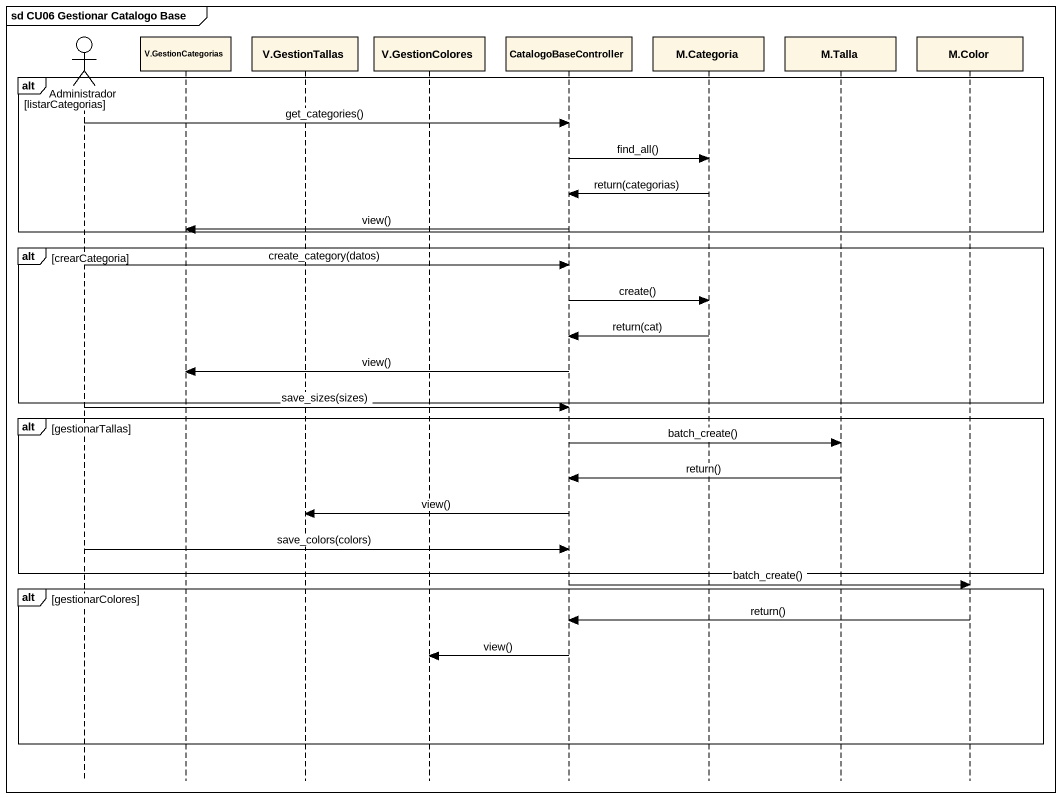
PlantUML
@startuml
mainframe sd CU06 Gestionar Catalogo Base
hide footbox
actor Administrador
participant "V.GestionCategorias" as V_GestionCategorias
participant "V.GestionTallas" as V_GestionTallas
participant "V.GestionColores" as V_GestionColores
participant CatalogoBaseController
participant "M.Categoria" as M_Categoria
participant "M.Talla" as M_Talla
participant "M.Color" as M_Color

alt listarCategorias
  Administrador -> CatalogoBaseController : get_categories()
  CatalogoBaseController -> M_Categoria : find_all()
  M_Categoria -> CatalogoBaseController : return(categorias)
  CatalogoBaseController -> V_GestionCategorias : view()
end
alt crearCategoria
  Administrador -> CatalogoBaseController : create_category(datos)
  CatalogoBaseController -> M_Categoria : create()
  M_Categoria -> CatalogoBaseController : return(cat)
  CatalogoBaseController -> V_GestionCategorias : view()
end
Administrador -> CatalogoBaseController : save_sizes(sizes)
alt gestionarTallas
  CatalogoBaseController -> M_Talla : batch_create()
  M_Talla -> CatalogoBaseController : return()
  CatalogoBaseController -> V_GestionTallas : view()
  Administrador -> CatalogoBaseController : save_colors(colors)
end
CatalogoBaseController -> M_Color : batch_create()
alt gestionarColores
  M_Color -> CatalogoBaseController : return()
  CatalogoBaseController -> V_GestionColores : view()
end
@enduml
